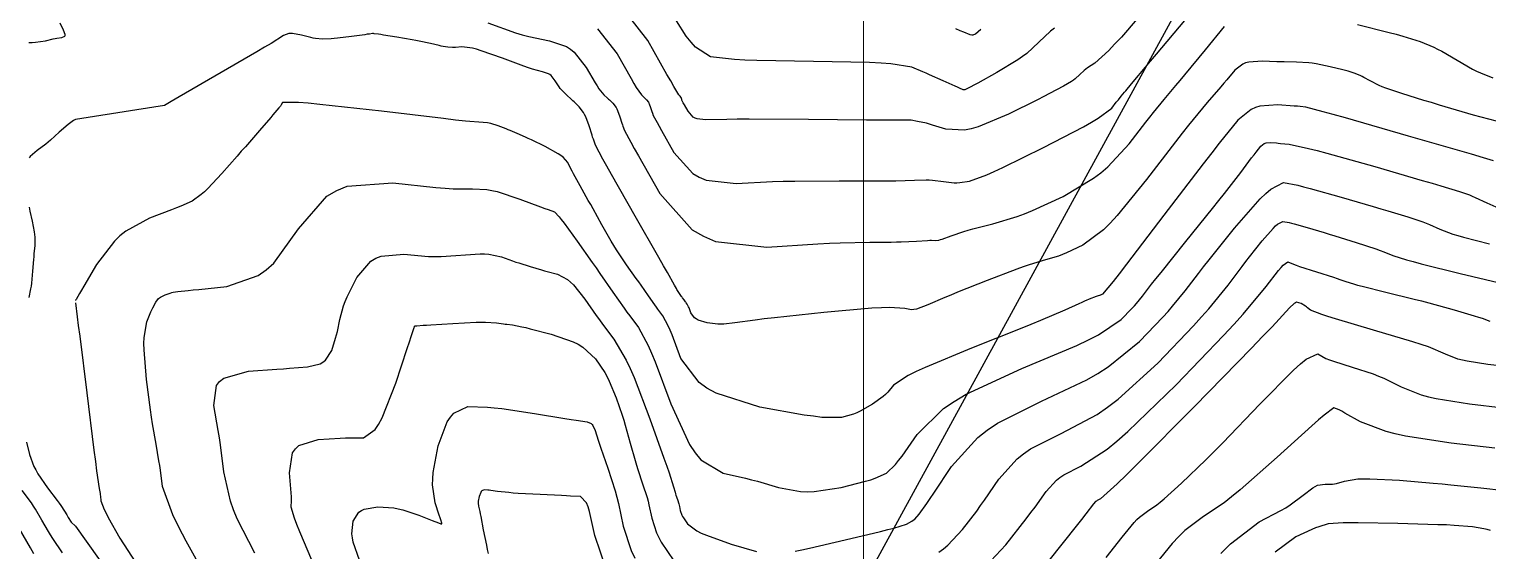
# Model space of a CAD drawing. Header units: metres. Extents: x 837475 to 838479, y 1189012 to 1191015.
# Drawn here: x 837995.5 to 838137.1, y 1189735.7 to 1189786.4 of the extents above; entities that cross this region are included whole.
import ezdxf

# ---------------------------------------------------------------- set-up
doc = ezdxf.new("R2010")
doc.units = ezdxf.units.M
doc.header["$LTSCALE"] = 0.3
doc.layers.add('COORD', color=7, linetype='Continuous', lineweight=20)
for name, color, linetype in [('CORREDORVIA', 70, 'Continuous'), ('COTAS 10', 1, 'Continuous'), ('COTAS INT', 252, 'Continuous')]:
    doc.layers.add(name, color=color, linetype=linetype)

msp = doc.modelspace()

# ---------------------------------------------------------------- linework, layer by layer
at = {"layer": 'COORD'}
msp.add_line((838076.51, 1189013.87), (838076.51, 1191013.87), dxfattribs=at)
at = {"layer": 'CORREDORVIA'}
msp.add_lwpolyline([(838157.03, 1190996.19), (838237.17, 1190821.34), (838237, 1190602.88), (838240.03, 1190437.2), (838223.54, 1190366.27), (838212.2, 1190288.92), (838221.4, 1189997.88), (837954.54, 1189509.17), (837751.16, 1189231.38), (837593.19, 1189234.4), (837744.49, 1189686.61), (837750.28, 1189933.97), (837723.62, 1190051.52), (837726.09, 1190134.48), (837885.38, 1190229.43), (837983.18, 1190344.12), (837817.55, 1190502.19), (837798.03, 1190660.17), (837963.57, 1190795.98), (837910.68, 1191000.96)], close=True, dxfattribs=at)
at = {"layer": 'COTAS 10'}
for points in [[(838104.6, 1189789.17), (838101.55, 1189785.63), (838100.89, 1189784.92), (838100.33, 1189784.32), (838098.98, 1189783.1), (838098.26, 1189782.64), (838098.09, 1189782.51), (838097.94, 1189782.39), (838097.51, 1189781.98), (838097.05, 1189781.56), (838096.89, 1189781.44), (838096.71, 1189781.32), (838095.93, 1189780.85), (838094.57, 1189780.13), (838094.02, 1189779.86), (838093.41, 1189779.54), (838090.58, 1189778.14), (838087.64, 1189776.92), (838086.95, 1189776.73), (838086.32, 1189776.6), (838084.52, 1189776.67), (838083.22, 1189777.08), (838082.91, 1189777.17), (838082.62, 1189777.25), (838081.77, 1189777.44), (838081.13, 1189777.54), (838080.98, 1189777.56), (838080.84, 1189777.57), (838080.43, 1189777.57), (838078.8, 1189777.56), (838077.9, 1189777.56), (838076.8, 1189777.57), (838071.16, 1189777.61), (838065.42, 1189777.64), (838064.25, 1189777.64), (838063.25, 1189777.63), (838061.16, 1189777.59), (838060.35, 1189777.68), (838060.16, 1189777.76), (838059.98, 1189777.86), (838059.47, 1189778.44), (838059.13, 1189779.03), (838059.06, 1189779.15), (838059.01, 1189779.25), (838058.91, 1189779.44), (838058.88, 1189779.5), (838058.87, 1189779.53), (838058.87, 1189779.55), (838058.83, 1189779.66), (838058.8, 1189779.76), (838058.78, 1189779.78), (838058.77, 1189779.8), (838058.72, 1189779.87), (838058.67, 1189779.92), (838058.65, 1189779.94), (838058.64, 1189779.95), (838058.58, 1189780), (838058.08, 1189780.84), (838057.79, 1189781.36), (838057.43, 1189781.99), (838055.58, 1189785.3), (838052.92, 1189788.7)], [(838014.33, 1189730.21), (838010.73, 1189736.68), (838010.03, 1189738.05), (838009.45, 1189739.24), (838008.44, 1189742), (838008.24, 1189743.58), (838008.17, 1189744.02), (838008.1, 1189744.47), (838007.82, 1189746.09), (838007.48, 1189748.06), (838007.39, 1189748.72), (838007.29, 1189749.42), (838006.89, 1189752.39), (838006.65, 1189755.25), (838006.64, 1189755.88), (838006.65, 1189756.46), (838006.92, 1189757.98), (838007.32, 1189758.94), (838007.42, 1189759.15), (838007.51, 1189759.35), (838007.78, 1189759.87), (838008.06, 1189760.23), (838008.16, 1189760.31), (838008.26, 1189760.38), (838008.71, 1189760.61), (838009.2, 1189760.77), (838009.34, 1189760.81), (838009.47, 1189760.84), (838009.94, 1189760.92), (838010.95, 1189761.02), (838011.42, 1189761.07), (838011.97, 1189761.13), (838014.68, 1189761.4), (838017.73, 1189762.46), (838018.5, 1189763.01), (838019.24, 1189763.68), (838021.66, 1189767.02), (838024.41, 1189770.19), (838025.36, 1189770.74), (838026.39, 1189771.15), (838030.8, 1189771.47), (838034.99, 1189771.02), (838035.89, 1189770.95), (838036.67, 1189770.9), (838038.55, 1189770.9), (838039.95, 1189770.83), (838040.42, 1189770.74), (838040.94, 1189770.62), (838043.14, 1189769.9), (838045.16, 1189769.14), (838045.56, 1189768.99), (838045.89, 1189768.87), (838046.51, 1189768.65), (838046.95, 1189768.18), (838047.17, 1189767.91), (838047.43, 1189767.57), (838048.7, 1189765.82), (838050.16, 1189763.75), (838050.54, 1189763.21), (838050.91, 1189762.68), (838052.17, 1189760.87), (838053.27, 1189759.3), (838053.54, 1189758.92), (838053.81, 1189758.55), (838054.65, 1189757.42), (838055.59, 1189755.69), (838055.92, 1189754.94), (838056.28, 1189754.08), (838057.81, 1189750.01), (838059.63, 1189746.05), (838060.17, 1189745.25), (838060.72, 1189744.59), (838062.87, 1189743.28), (838065.06, 1189742.79), (838065.65, 1189742.64), (838066.23, 1189742.49), (838068.26, 1189741.88), (838070.4, 1189741.49), (838071.04, 1189741.47), (838071.71, 1189741.49), (838074.33, 1189741.88), (838076.7, 1189742.49), (838077.21, 1189742.64), (838077.66, 1189742.79), (838078.74, 1189743.27), (838079.61, 1189744.12), (838079.92, 1189744.5), (838080.25, 1189744.94), (838081.71, 1189747.05), (838084.27, 1189749.55), (838085.3, 1189750.25), (838086.48, 1189750.94), (838091.9, 1189753.44), (838097.24, 1189755.69), (838098.36, 1189756.22), (838099.32, 1189756.72), (838101.53, 1189758.19), (838102.57, 1189759.28), (838102.81, 1189759.53), (838103.02, 1189759.77), (838103.59, 1189760.46), (838104.49, 1189761.62), (838104.91, 1189762.15), (838105.41, 1189762.77), (838107.82, 1189765.77), (838110.4, 1189768.99), (838111, 1189769.75), (838111.56, 1189770.45), (838113.14, 1189772.49), (838114.2, 1189773.89), (838114.43, 1189774.19), (838114.63, 1189774.44), (838115.1, 1189775.03), (838115.42, 1189775.28), (838115.52, 1189775.33), (838115.62, 1189775.36), (838116.05, 1189775.39), (838116.6, 1189775.34), (838116.79, 1189775.32), (838117, 1189775.3), (838117.86, 1189775.22), (838119.71, 1189774.82), (838120.55, 1189774.61), (838121.51, 1189774.35), (838126.15, 1189773.05), (838130.77, 1189771.71), (838131.74, 1189771.43), (838132.56, 1189771.18), (838134.38, 1189770.64), (838135.35, 1189770.29), (838135.63, 1189770.18), (838135.92, 1189770.05), (838137.03, 1189769.53), (838138.21, 1189769.01)], [(838100.09, 1189735.08), (838101.63, 1189737.06), (838102.78, 1189738.48), (838103.05, 1189738.77), (838103.31, 1189739.02), (838104.08, 1189739.6), (838104.98, 1189740.21), (838105.32, 1189740.48), (838105.7, 1189740.79), (838107.4, 1189742.3), (838109.76, 1189744.58), (838110.56, 1189745.38), (838111.41, 1189746.24), (838115, 1189749.98), (838118.28, 1189753.29), (838118.95, 1189753.89), (838119.51, 1189754.35), (838120.64, 1189754.86), (838121.42, 1189754.43), (838121.75, 1189754.29), (838122.14, 1189754.15), (838123.96, 1189753.58), (838126.01, 1189752.91), (838126.53, 1189752.71), (838127.04, 1189752.5), (838128.71, 1189751.67), (838130.67, 1189750.88), (838131.36, 1189750.69), (838132.11, 1189750.52), (838135.34, 1189750.01), (838138.63, 1189749.64)]]:
    msp.add_lwpolyline(points, dxfattribs=at)
at = {"layer": 'COTAS INT'}
for points in [[(838095.07, 1189786.5), (838094.68, 1189786.19), (838093.55, 1189785.12), (838092.38, 1189784.04), (838091.96, 1189783.73), (838091.49, 1189783.41), (838089.46, 1189782.19), (838087.6, 1189781.16), (838087.24, 1189780.96), (838086.94, 1189780.8), (838086.42, 1189780.52), (838086.34, 1189780.5), (838086.31, 1189780.49), (838086.29, 1189780.49), (838086.19, 1189780.51), (838085.83, 1189780.67), (838085.64, 1189780.75), (838085.41, 1189780.85), (838084.26, 1189781.38), (838082.93, 1189781.97), (838082.59, 1189782.12), (838082.27, 1189782.26), (838081.22, 1189782.7), (838079.17, 1189783.02), (838078.22, 1189783.08), (838077.1, 1189783.14), (838071.65, 1189783.25), (838066.14, 1189783.34), (838064.98, 1189783.39), (838063.97, 1189783.44), (838061.65, 1189783.69), (838060.21, 1189784.64), (838059.77, 1189785.13), (838059.29, 1189785.72), (838057.41, 1189788.7)], [(837995.45, 1189785.11), (837995.8, 1189785.11), (837996.12, 1189785.12), (837997.09, 1189785.27), (837997.83, 1189785.45), (837998.01, 1189785.49), (837998.17, 1189785.52), (837998.67, 1189785.58), (837998.95, 1189785.71), (837998.98, 1189785.77), (837998.98, 1189785.86), (837998.84, 1189786.3), (837998.5, 1189786.97)], [(838040.02, 1189787), (838042.71, 1189786.05), (838043.38, 1189785.85), (838044.01, 1189785.67), (838046.02, 1189785.25), (838047.66, 1189784.71), (838048.05, 1189784.45), (838048.43, 1189784.15), (838049.58, 1189782.68), (838050.44, 1189781.19), (838050.64, 1189780.88), (838050.82, 1189780.61), (838051.3, 1189780.01), (838051.65, 1189779.7), (838051.74, 1189779.61), (838051.84, 1189779.52), (838052.17, 1189779.2), (838052.48, 1189778.8), (838052.55, 1189778.66), (838052.62, 1189778.51), (838052.86, 1189777.89), (838053.05, 1189777.26), (838053.1, 1189777.11), (838053.15, 1189776.97), (838053.3, 1189776.56), (838053.91, 1189775.41), (838054.25, 1189774.81), (838054.66, 1189774.08), (838056.74, 1189770.43), (838059.89, 1189766.91), (838060.97, 1189766.28), (838062.14, 1189765.79), (838067.13, 1189765.23), (838072.07, 1189765.54), (838073.2, 1189765.6), (838074.24, 1189765.65), (838077.13, 1189765.71), (838079.19, 1189765.72), (838079.7, 1189765.73), (838080.17, 1189765.74), (838081.66, 1189765.81), (838082.73, 1189765.88), (838082.95, 1189765.89), (838083.13, 1189765.89), (838083.51, 1189765.87), (838083.83, 1189765.91), (838083.98, 1189765.96), (838084.15, 1189766.01), (838085.01, 1189766.33), (838086.26, 1189766.75), (838086.68, 1189766.87), (838087.14, 1189767), (838089.07, 1189767.48), (838091.43, 1189768.19), (838092.16, 1189768.46), (838092.92, 1189768.77), (838095.91, 1189770.15), (838098.84, 1189771.91), (838099.56, 1189772.45), (838100.23, 1189773.01), (838102.31, 1189775.25), (838103.93, 1189777.37), (838104.32, 1189777.86), (838104.67, 1189778.31), (838105.72, 1189779.57), (838106.85, 1189780.91), (838107.26, 1189781.41), (838107.72, 1189781.96), (838109.72, 1189784.4), (838111.56, 1189786.64)], [(838050.67, 1189786.43), (838052.58, 1189783.99), (838053.94, 1189781.59), (838054.22, 1189781.12), (838054.45, 1189780.73), (838054.94, 1189780.01), (838055.14, 1189779.82), (838055.2, 1189779.77), (838055.25, 1189779.72), (838055.45, 1189779.53), (838055.62, 1189779.3), (838055.67, 1189779.22), (838055.71, 1189779.14), (838055.84, 1189778.77), (838055.96, 1189778.4), (838056.02, 1189778.24), (838056.1, 1189778), (838056.46, 1189777.33), (838056.66, 1189776.98), (838056.89, 1189776.56), (838058.1, 1189774.43), (838059.93, 1189772.39), (838060.56, 1189772.02), (838061.24, 1189771.73), (838064.15, 1189771.41), (838067.66, 1189771.59), (838068.72, 1189771.62), (838069.83, 1189771.64), (838074.15, 1189771.66), (838078.06, 1189771.65), (838078.9, 1189771.65), (838079.65, 1189771.66), (838081.47, 1189771.72), (838082.59, 1189771.75), (838082.9, 1189771.75), (838083.2, 1189771.73), (838084.27, 1189771.59), (838085.3, 1189771.48), (838085.58, 1189771.48), (838085.85, 1189771.49), (838086.81, 1189771.62), (838088.48, 1189772.26), (838089.21, 1189772.58), (838090.04, 1189772.97), (838094, 1189774.9), (838097.88, 1189776.91), (838098.66, 1189777.35), (838099.31, 1189777.74), (838100.62, 1189778.72), (838101.06, 1189779.29), (838101.17, 1189779.42), (838101.26, 1189779.54), (838101.54, 1189779.89), (838101.86, 1189780.26), (838101.98, 1189780.4), (838102.11, 1189780.56), (838102.7, 1189781.27), (838103.88, 1189782.69), (838104.38, 1189783.29), (838104.96, 1189783.98), (838107.72, 1189787.23)], [(838138.73, 1189777.28), (838135.75, 1189778.05), (838132.43, 1189779.02), (838131.65, 1189779.26), (838130.92, 1189779.47), (838128.78, 1189780.14), (838127.23, 1189780.67), (838126.88, 1189780.8), (838126.57, 1189780.93), (838125.71, 1189781.36), (838125.1, 1189781.71), (838124.94, 1189781.79), (838124.79, 1189781.87), (838124.26, 1189782.09), (838123.58, 1189782.3), (838123.32, 1189782.37), (838123.04, 1189782.45), (838121.81, 1189782.75), (838120.45, 1189783.02), (838120.09, 1189783.08), (838119.74, 1189783.12), (838118.56, 1189783.19), (838117.36, 1189783.21), (838117, 1189783.22), (838116.64, 1189783.23), (838115.23, 1189783.28), (838113.93, 1189783.19), (838113.62, 1189783.11), (838113.35, 1189783), (838112.57, 1189782.41), (838111.78, 1189781.47), (838111.5, 1189781.14), (838111.2, 1189780.78), (838109.89, 1189779.26), (838108.08, 1189777.08), (838107.47, 1189776.3), (838106.81, 1189775.46), (838104, 1189771.79), (838101.15, 1189768.29), (838100.46, 1189767.55), (838099.81, 1189766.9), (838097.82, 1189765.41), (838096.23, 1189764.67), (838095.82, 1189764.51), (838095.44, 1189764.36), (838094.18, 1189763.98), (838092.61, 1189763.52), (838092.03, 1189763.32), (838091.39, 1189763.09), (838088.53, 1189762), (838085.65, 1189760.85), (838085, 1189760.58), (838084.4, 1189760.34), (838082.76, 1189759.63), (838081.66, 1189759.22), (838081.41, 1189759.17), (838081.18, 1189759.14), (838080.54, 1189759.26), (838079.04, 1189759.37), (838078.26, 1189759.34), (838077.32, 1189759.29), (838072.65, 1189758.88), (838067.86, 1189758.37), (838066.86, 1189758.25), (838065.99, 1189758.15), (838064.02, 1189757.87), (838062.96, 1189757.74), (838062.67, 1189757.74), (838062.38, 1189757.75), (838061.33, 1189757.88), (838060.45, 1189758.15), (838060.27, 1189758.25), (838060.11, 1189758.36), (838059.75, 1189758.85), (838059.57, 1189759.32), (838059.53, 1189759.42), (838059.49, 1189759.5), (838059.38, 1189759.7), (838059.29, 1189759.83), (838059.26, 1189759.88), (838059.23, 1189759.92), (838059.1, 1189760.1), (838058.95, 1189760.32), (838058.9, 1189760.38), (838058.85, 1189760.45), (838058.66, 1189760.73), (838058.46, 1189761.02), (838058.4, 1189761.11), (838058.35, 1189761.2), (838058.16, 1189761.52), (838057.47, 1189762.75), (838057.09, 1189763.41), (838056.64, 1189764.21), (838054.34, 1189768.23), (838052.04, 1189772.27), (838051.59, 1189773.09), (838051.21, 1189773.77), (838050.5, 1189775.12), (838050.28, 1189775.7), (838050.21, 1189775.9), (838050.15, 1189776.11), (838049.87, 1189777), (838049.54, 1189777.89), (838049.43, 1189778.1), (838049.33, 1189778.3), (838048.89, 1189778.86), (838048.42, 1189779.32), (838048.29, 1189779.44), (838048.15, 1189779.57), (838047.66, 1189780.02), (838047.18, 1189780.5), (838047.06, 1189780.64), (838046.95, 1189780.79), (838046.57, 1189781.37), (838046.18, 1189781.88), (838046.05, 1189781.98), (838045.91, 1189782.07), (838045.35, 1189782.25), (838044.38, 1189782.51), (838043.99, 1189782.64), (838043.54, 1189782.79), (838041.47, 1189783.56), (838039.39, 1189784.3), (838038.93, 1189784.44), (838038.53, 1189784.54), (838037.5, 1189784.67), (838036.88, 1189784.62), (838036.73, 1189784.62), (838036.59, 1189784.62), (838036.16, 1189784.63), (838035.68, 1189784.71), (838035.5, 1189784.75), (838035.31, 1189784.79), (838034.47, 1189784.99), (838033.38, 1189785.24), (838033.04, 1189785.3), (838032.67, 1189785.37), (838031.2, 1189785.62), (838029.89, 1189785.82), (838029.63, 1189785.86), (838029.41, 1189785.9), (838029.01, 1189785.95), (838028.93, 1189785.96), (838028.91, 1189785.96), (838028.89, 1189785.96), (838028.85, 1189785.96), (838028.53, 1189785.91), (838028.33, 1189785.89), (838028.09, 1189785.85), (838026.81, 1189785.68), (838025.42, 1189785.51), (838025.1, 1189785.48), (838024.81, 1189785.46), (838023.99, 1189785.43), (838023.3, 1189785.5), (838023.08, 1189785.53), (838022.85, 1189785.58), (838021.94, 1189785.81), (838021.08, 1189785.97), (838020.88, 1189785.98), (838020.7, 1189785.96), (838020.19, 1189785.77), (838018.98, 1189785.01), (838018.36, 1189784.64), (838017.61, 1189784.2), (838010.06, 1189779.82), (838009.28, 1189779.36), (838008.63, 1189778.97), (838005.96, 1189778.57), (838000, 1189777.62), (837999.8, 1189777.52), (837999.53, 1189777.34), (837999.27, 1189777.15), (837998.4, 1189776.39), (837997.57, 1189775.61), (837997.34, 1189775.41), (837997.11, 1189775.22), (837996.26, 1189774.6), (837995.6, 1189774.04), (837995.48, 1189773.89)], [(838085.44, 1189786.44), (838085.86, 1189786.27), (838086.21, 1189786.13), (838086.85, 1189785.86), (838087.04, 1189785.83), (838087.1, 1189785.84), (838087.16, 1189785.85), (838087.4, 1189785.95), (838087.9, 1189786.4)], [(838124.49, 1189786.83), (838127.56, 1189786.07), (838128.25, 1189785.89), (838128.87, 1189785.72), (838130.56, 1189785.2), (838131.88, 1189784.64), (838132.26, 1189784.45), (838132.66, 1189784.25), (838134.17, 1189783.37), (838135.66, 1189782.51), (838136.04, 1189782.32), (838136.41, 1189782.14), (838137.62, 1189781.66)], [(838137.7, 1189773.61), (838136.73, 1189773.9), (838135.54, 1189774.24), (838129.42, 1189776.01), (838123.3, 1189777.77), (838122.11, 1189778.11), (838121.14, 1189778.38), (838119.47, 1189778.83), (838118.91, 1189778.88), (838118.64, 1189778.9), (838118.32, 1189778.93), (838116.75, 1189779.06), (838115, 1189778.93), (838114.57, 1189778.78), (838114.15, 1189778.6), (838112.85, 1189777.55), (838111.04, 1189775.32), (838110.32, 1189774.39), (838109.49, 1189773.32), (838105.68, 1189768.32), (838102.06, 1189763.56), (838101.35, 1189762.65), (838100.77, 1189761.9), (838099.73, 1189760.66), (838099.54, 1189760.57), (838099.49, 1189760.55), (838099.44, 1189760.54), (838099.29, 1189760.49), (838099.09, 1189760.43), (838099.02, 1189760.41), (838098.94, 1189760.38), (838098.59, 1189760.25), (838097.96, 1189759.98), (838097.7, 1189759.86), (838097.41, 1189759.73), (838096.05, 1189759.12), (838093.69, 1189758.11), (838092.77, 1189757.73), (838091.73, 1189757.31), (838087, 1189755.43), (838082.5, 1189753.55), (838081.61, 1189753.14), (838080.86, 1189752.77), (838079.44, 1189751.81), (838078.86, 1189751.13), (838078.64, 1189750.93), (838078.41, 1189750.73), (838077.37, 1189749.97), (838076.2, 1189749.3), (838075.87, 1189749.15), (838075.55, 1189749.02), (838074.39, 1189748.69), (838072.47, 1189748.7), (838071.67, 1189748.8), (838070.75, 1189748.92), (838066.46, 1189749.7), (838062.2, 1189751.04), (838061.31, 1189751.53), (838060.54, 1189752.07), (838058.78, 1189754.43), (838057.93, 1189756.7), (838057.73, 1189757.18), (838057.54, 1189757.6), (838057.02, 1189758.56), (838056.55, 1189759.19), (838056.4, 1189759.4), (838056.25, 1189759.61), (838055.63, 1189760.49), (838054.91, 1189761.53), (838054.68, 1189761.85), (838054.44, 1189762.19), (838053.51, 1189763.51), (838052.53, 1189764.97), (838052.27, 1189765.39), (838052.01, 1189765.81), (838051.1, 1189767.39), (838050.25, 1189768.95), (838050.02, 1189769.37), (838049.79, 1189769.77), (838049, 1189771.17), (838048.35, 1189772.33), (838048.21, 1189772.6), (838048.09, 1189772.83), (838047.79, 1189773.46), (838047.34, 1189773.97), (838047.12, 1189774.13), (838046.87, 1189774.3), (838045.61, 1189774.99), (838044.27, 1189775.64), (838043.96, 1189775.78), (838043.68, 1189775.92), (838042.87, 1189776.27), (838042.21, 1189776.54), (838042.01, 1189776.62), (838041.81, 1189776.7), (838041.04, 1189777), (838040.32, 1189777.23), (838040.15, 1189777.27), (838040, 1189777.3), (838039.58, 1189777.33), (838037.86, 1189777.47), (838036.9, 1189777.57), (838035.72, 1189777.71), (838029.7, 1189778.42), (838023.73, 1189779.09), (838022.58, 1189779.2), (838021.64, 1189779.28), (838020.09, 1189779.26), (838019.96, 1189779.04), (838019.93, 1189778.99), (838019.89, 1189778.93), (838019.74, 1189778.74), (838019.36, 1189778.29), (838019.17, 1189778.07), (838018.95, 1189777.81), (838017.85, 1189776.55), (838016.49, 1189774.98), (838016.09, 1189774.53), (838015.7, 1189774.07), (838014.21, 1189772.38), (838012.83, 1189770.92), (838012.51, 1189770.61), (838012.2, 1189770.34), (838011.31, 1189769.7), (838010.22, 1189769.22), (838009.8, 1189769.05), (838009.33, 1189768.86), (838007.18, 1189768.04), (838004.88, 1189766.79), (838004.31, 1189766.32), (838003.77, 1189765.81), (838002.05, 1189763.54), (838000.81, 1189761.44), (838000.57, 1189761.04), (838000.38, 1189760.71), (838000.05, 1189760.15), (838000.01, 1189760.09), (838000.01, 1189760.08), (838000, 1189760.06), (838000, 1189760.06)], [(838069.88, 1189735.71), (838070.52, 1189735.85), (838071.26, 1189736.01), (838074.74, 1189736.81), (838078.16, 1189737.62), (838078.86, 1189737.8), (838079.45, 1189737.95), (838080.69, 1189738.32), (838081.21, 1189738.62), (838081.34, 1189738.72), (838081.48, 1189738.83), (838081.93, 1189739.31), (838082.67, 1189740.34), (838082.98, 1189740.81), (838083.35, 1189741.34), (838085.05, 1189743.92), (838087.61, 1189746.76), (838088.52, 1189747.47), (838089.51, 1189748.14), (838093.81, 1189750.28), (838098.21, 1189752.33), (838099.28, 1189752.95), (838100.28, 1189753.59), (838103.31, 1189756.08), (838105.57, 1189758.44), (838106.08, 1189758.99), (838106.53, 1189759.5), (838107.76, 1189761), (838109.04, 1189762.68), (838109.53, 1189763.3), (838110.08, 1189764), (838112.55, 1189767.08), (838115.02, 1189769.92), (838115.57, 1189770.45), (838116.05, 1189770.87), (838117.3, 1189771.5), (838118.68, 1189771.23), (838119.24, 1189771.09), (838119.89, 1189770.92), (838122.88, 1189770.09), (838126.01, 1189769.18), (838126.74, 1189768.96), (838127.42, 1189768.76), (838129.37, 1189768.16), (838130.81, 1189767.67), (838131.16, 1189767.54), (838131.48, 1189767.42), (838132.47, 1189766.98), (838133.73, 1189766.5), (838134.22, 1189766.35), (838134.77, 1189766.19), (838137.3, 1189765.54)], [(837995.49, 1189769.1), (837995.52, 1189768.92), (837995.56, 1189768.71), (837995.78, 1189767.75), (837995.99, 1189766.7), (837996.02, 1189766.44), (837996.05, 1189766.19), (837996.04, 1189765.39), (837995.96, 1189764.57), (837995.94, 1189764.3), (837995.92, 1189764.02), (837995.83, 1189762.88), (837995.73, 1189761.74), (837995.69, 1189761.45), (837995.64, 1189761.18), (837995.45, 1189760.33)], [(838083.84, 1189735.61), (838084.27, 1189735.93), (838084.69, 1189736.29), (838086.13, 1189737.81), (838087.5, 1189739.6), (838087.88, 1189740.13), (838088.26, 1189740.67), (838089.65, 1189742.71), (838091.43, 1189744.68), (838092.05, 1189745.17), (838092.74, 1189745.64), (838095.71, 1189747.12), (838099.19, 1189748.97), (838100.2, 1189749.68), (838101.23, 1189750.46), (838105.09, 1189753.97), (838108.56, 1189757.59), (838109.34, 1189758.45), (838110.04, 1189759.23), (838111.93, 1189761.54), (838113.27, 1189763.34), (838113.63, 1189763.82), (838113.99, 1189764.28), (838115.23, 1189765.85), (838116.28, 1189767.05), (838116.51, 1189767.28), (838116.71, 1189767.46), (838117.24, 1189767.72), (838117.83, 1189767.61), (838118.07, 1189767.55), (838118.34, 1189767.48), (838119.6, 1189767.13), (838121.24, 1189766.64), (838121.74, 1189766.49), (838122.27, 1189766.33), (838124.36, 1189765.67), (838126.27, 1189765.05), (838126.68, 1189764.91), (838127.04, 1189764.78), (838127.91, 1189764.43), (838129.24, 1189764), (838129.89, 1189763.82), (838130.66, 1189763.62), (838134.44, 1189762.68), (838138.15, 1189761.79)], [(838017.4, 1189735.5), (838015.7, 1189738.86), (838015.35, 1189739.73), (838015.05, 1189740.57), (838014.41, 1189743.41), (838014.07, 1189746.02), (838013.97, 1189746.72), (838013.86, 1189747.42), (838013.44, 1189749.84), (838013.69, 1189751.8), (838013.99, 1189752.19), (838014.41, 1189752.52), (838016.79, 1189753.17), (838019.54, 1189753.38), (838020.18, 1189753.42), (838020.78, 1189753.47), (838022.53, 1189753.59), (838023.75, 1189753.89), (838024.02, 1189754.05), (838024.26, 1189754.24), (838024.88, 1189755.2), (838025.25, 1189756.38), (838025.34, 1189756.7), (838025.42, 1189757.02), (838025.65, 1189758.19), (838026.01, 1189759.52), (838026.17, 1189759.95), (838026.37, 1189760.41), (838027.3, 1189762.29), (838028.68, 1189763.88), (838029.15, 1189764.16), (838029.67, 1189764.36), (838031.89, 1189764.53), (838034.26, 1189764.33), (838034.88, 1189764.32), (838035.49, 1189764.32), (838039.29, 1189764.59), (838039.72, 1189764.58), (838040.12, 1189764.55), (838041.36, 1189764.27), (838042.43, 1189763.89), (838042.74, 1189763.78), (838043.04, 1189763.69), (838044.15, 1189763.34), (838045.24, 1189763.02), (838045.53, 1189762.94), (838045.81, 1189762.86), (838046.79, 1189762.6), (838047.77, 1189762.08), (838048.06, 1189761.84), (838048.35, 1189761.56), (838049.44, 1189760.19), (838050.56, 1189758.59), (838050.87, 1189758.17), (838051.18, 1189757.75), (838052.28, 1189756.28), (838053.48, 1189754.24), (838053.85, 1189753.45), (838054.24, 1189752.56), (838055.78, 1189748.56), (838057.13, 1189744.74), (838057.4, 1189743.96), (838057.63, 1189743.3), (838058.07, 1189741.95), (838058.21, 1189741.42), (838058.25, 1189741.28), (838058.3, 1189741.15), (838058.44, 1189740.71), (838058.58, 1189740.29), (838058.61, 1189740.18), (838058.64, 1189740.06), (838058.72, 1189739.65), (838058.87, 1189739.21), (838058.94, 1189739.07), (838059.02, 1189738.93), (838059.41, 1189738.36), (838060.34, 1189737.68), (838060.76, 1189737.47), (838061.26, 1189737.26), (838063.66, 1189736.39), (838066.12, 1189735.67)], [(838087.9, 1189733.74), (838090.32, 1189736.31), (838092.32, 1189738.86), (838092.77, 1189739.45), (838093.18, 1189739.99), (838094.25, 1189741.51), (838095.24, 1189742.6), (838095.58, 1189742.87), (838095.97, 1189743.13), (838097.62, 1189743.95), (838100.17, 1189745.61), (838101.12, 1189746.4), (838102.18, 1189747.33), (838106.87, 1189751.86), (838111.48, 1189756.65), (838112.48, 1189757.73), (838113.37, 1189758.71), (838115.6, 1189761.39), (838116.81, 1189762.97), (838117.06, 1189763.26), (838117.26, 1189763.49), (838117.7, 1189763.79), (838118.25, 1189763.57), (838118.52, 1189763.47), (838118.85, 1189763.36), (838120.5, 1189762.83), (838122.16, 1189762.3), (838122.49, 1189762.19), (838122.78, 1189762.09), (838123.35, 1189761.88), (838124.09, 1189761.65), (838124.47, 1189761.55), (838124.93, 1189761.43), (838127.24, 1189760.87), (838129.98, 1189760.19), (838130.7, 1189760), (838131.41, 1189759.82), (838133.85, 1189759.15), (838135.82, 1189758.57), (838136.22, 1189758.44), (838136.57, 1189758.33), (838137.33, 1189758.03)], [(838000, 1189759.83), (838000.16, 1189758.47), (838000.27, 1189757.62), (838000.4, 1189756.57), (838001.09, 1189751.08), (838001.79, 1189745.52), (838001.93, 1189744.42), (838002.05, 1189743.51), (838002.29, 1189741.79), (838002.38, 1189741.31), (838002.4, 1189741.18), (838002.42, 1189741.05), (838002.47, 1189740.59), (838002.79, 1189739.75), (838002.96, 1189739.39), (838003.18, 1189738.97), (838004.29, 1189736.98), (838006.21, 1189734.01)], [(838139.44, 1189753.57), (838137.12, 1189753.82), (838135.12, 1189754.14), (838134.66, 1189754.25), (838134.23, 1189754.36), (838133.02, 1189754.85), (838131.36, 1189755.54), (838130.66, 1189755.78), (838129.85, 1189756.04), (838126.02, 1189757.18), (838122.34, 1189758.26), (838121.61, 1189758.48), (838121.01, 1189758.68), (838119.92, 1189759.11), (838119.62, 1189759.35), (838119.53, 1189759.42), (838119.43, 1189759.49), (838119.02, 1189759.76), (838118.57, 1189759.87), (838118.45, 1189759.83), (838118.32, 1189759.77), (838117.87, 1189759.33), (838116.18, 1189757.48), (838115.27, 1189756.54), (838114.18, 1189755.41), (838108.65, 1189749.76), (838103.13, 1189744.2), (838102.04, 1189743.13), (838101.15, 1189742.25), (838099.52, 1189740.79), (838099.19, 1189740.63), (838099.12, 1189740.57), (838099.05, 1189740.52), (838098.85, 1189740.3), (838098.09, 1189739.32), (838097.67, 1189738.78), (838097.15, 1189738.12), (838094.52, 1189734.81)], [(838023.31, 1189734), (838021.78, 1189737.6), (838021.49, 1189738.31), (838021.27, 1189738.9), (838020.95, 1189739.97), (838020.97, 1189740.64), (838020.96, 1189740.97), (838020.94, 1189741.36), (838020.78, 1189743.32), (838021.08, 1189745.27), (838021.35, 1189745.65), (838021.69, 1189745.97), (838023.57, 1189746.56), (838025.7, 1189746.69), (838026.2, 1189746.71), (838026.65, 1189746.72), (838027.97, 1189746.72), (838029.09, 1189747.51), (838029.42, 1189748.02), (838029.77, 1189748.66), (838031.09, 1189752.01), (838032.21, 1189755.38), (838032.42, 1189756.03), (838032.6, 1189756.56), (838032.89, 1189757.43), (838032.91, 1189757.48), (838032.91, 1189757.49), (838032.91, 1189757.5), (838032.92, 1189757.52), (838032.92, 1189757.53), (838032.92, 1189757.53), (838032.92, 1189757.54), (838032.93, 1189757.56), (838032.95, 1189757.57), (838032.95, 1189757.58), (838032.96, 1189757.58), (838032.98, 1189757.58), (838033.02, 1189757.58), (838033.04, 1189757.58), (838033.05, 1189757.58), (838033.14, 1189757.59), (838033.74, 1189757.64), (838034.08, 1189757.66), (838034.5, 1189757.69), (838036.64, 1189757.82), (838038.89, 1189757.94), (838039.38, 1189757.95), (838039.81, 1189757.95), (838040.88, 1189757.89), (838041.54, 1189757.78), (838041.71, 1189757.76), (838041.88, 1189757.74), (838042.43, 1189757.67), (838043.33, 1189757.5), (838043.71, 1189757.41), (838044.14, 1189757.31), (838046.19, 1189756.79), (838048.31, 1189756.04), (838048.8, 1189755.79), (838049.25, 1189755.51), (838050.5, 1189754.38), (838051.4, 1189753.04), (838051.62, 1189752.63), (838051.83, 1189752.22), (838052.51, 1189750.61), (838053.08, 1189748.9), (838053.23, 1189748.42), (838053.38, 1189747.94), (838053.87, 1189746.19), (838054.33, 1189744.51), (838054.46, 1189744.07), (838054.59, 1189743.65), (838055.06, 1189742.24), (838055.49, 1189740.92), (838055.59, 1189740.56), (838055.68, 1189740.19), (838055.95, 1189738.9), (838056.41, 1189737.49), (838056.63, 1189737.05), (838056.88, 1189736.59), (838058.11, 1189734.78)], [(838027.57, 1189734.84), (838026.97, 1189736.57), (838026.89, 1189736.99), (838026.84, 1189737.39), (838026.95, 1189738.63), (838027.52, 1189739.5), (838027.77, 1189739.67), (838028.04, 1189739.8), (838029.36, 1189740.02), (838030.91, 1189739.9), (838031.34, 1189739.82), (838031.77, 1189739.73), (838033.34, 1189739.21), (838034.63, 1189738.7), (838034.88, 1189738.6), (838035.09, 1189738.51), (838035.47, 1189738.37), (838035.54, 1189738.36), (838035.55, 1189738.37), (838035.56, 1189738.37), (838035.57, 1189738.42), (838035.46, 1189738.76), (838035.4, 1189738.96), (838035.32, 1189739.19), (838034.92, 1189740.4), (838034.67, 1189742.15), (838034.68, 1189742.73), (838034.73, 1189743.35), (838035.22, 1189745.95), (838036.1, 1189748.27), (838036.4, 1189748.73), (838036.72, 1189749.1), (838038.08, 1189749.74), (838039.99, 1189749.69), (838040.66, 1189749.64), (838041.39, 1189749.55), (838044.55, 1189749.09), (838047.51, 1189748.6), (838048.11, 1189748.5), (838048.62, 1189748.42), (838049.68, 1189748.27), (838050.07, 1189748.11), (838050.16, 1189748.02), (838050.24, 1189747.92), (838050.46, 1189747.42), (838050.74, 1189746.49), (838050.87, 1189746.11), (838051.01, 1189745.7), (838051.68, 1189743.77), (838052.4, 1189741.55), (838052.57, 1189740.94), (838052.72, 1189740.33), (838053.17, 1189738.15), (838053.96, 1189735.76), (838054.32, 1189735.03)], [(838137.82, 1189745.72), (838133.57, 1189746.2), (838129.15, 1189746.87), (838128.15, 1189747.09), (838127.25, 1189747.32), (838124.77, 1189748.27), (838123.25, 1189749.12), (838122.95, 1189749.29), (838122.69, 1189749.42), (838122.18, 1189749.64), (838121.23, 1189748.92), (838120.69, 1189748.46), (838120.04, 1189747.88), (838116.69, 1189744.84), (838113.08, 1189741.65), (838112.26, 1189740.98), (838111.52, 1189740.4), (838109.51, 1189739.07), (838107.72, 1189737.73), (838107.13, 1189737.13), (838106.48, 1189736.44), (838103.8, 1189733.15)], [(837995.23, 1189746.29), (837995.52, 1189745.1), (837995.96, 1189743.94), (837996.14, 1189743.59), (837996.34, 1189743.23), (837997.28, 1189741.85), (837998.21, 1189740.62), (837998.4, 1189740.36), (837998.57, 1189740.13), (837998.93, 1189739.58), (837999.14, 1189739.22), (837999.21, 1189739.1), (837999.28, 1189738.99), (837999.58, 1189738.53), (838000, 1189738.12), (838006.68, 1189728.71)], [(837998.72, 1189735.53), (837997.8, 1189736.93), (837997.58, 1189737.28), (837997.38, 1189737.62), (837996.74, 1189738.72), (837996.12, 1189739.77), (837995.92, 1189740.08), (837995.71, 1189740.39), (837994.83, 1189741.59)], [(838051.51, 1189733.98), (838050.43, 1189737.22), (838049.91, 1189739.57), (838049.76, 1189740.02), (838049.61, 1189740.39), (838049.03, 1189741), (838048.05, 1189741.06), (838047.66, 1189741.08), (838047.2, 1189741.11), (838045.1, 1189741.21), (838042.97, 1189741.32), (838042.49, 1189741.35), (838042.07, 1189741.39), (838040.97, 1189741.51), (838040.31, 1189741.61), (838040.16, 1189741.63), (838040.03, 1189741.64), (838039.67, 1189741.66), (838039.44, 1189741.55), (838039.39, 1189741.49), (838039.34, 1189741.41), (838039.19, 1189741.01), (838039.1, 1189740.57), (838039.09, 1189740.46), (838039.09, 1189740.36), (838039.14, 1189740.07), (838039.26, 1189739.56), (838039.3, 1189739.34), (838039.36, 1189739.07), (838039.59, 1189737.79), (838039.89, 1189736.29), (838039.98, 1189735.88), (838040.07, 1189735.48)], [(838111.2, 1189735.49), (838112.14, 1189736.43), (838114.94, 1189738.54), (838117.03, 1189739.64), (838117.51, 1189739.93), (838117.95, 1189740.21), (838119.21, 1189741.16), (838120.13, 1189741.87), (838120.37, 1189742), (838120.59, 1189742.1), (838121.34, 1189742.21), (838122.04, 1189742.2), (838122.24, 1189742.23), (838122.45, 1189742.27), (838123.22, 1189742.51), (838124.52, 1189742.72), (838125.06, 1189742.74), (838125.68, 1189742.74), (838128.56, 1189742.59), (838131.84, 1189742.32), (838132.7, 1189742.24), (838133.55, 1189742.16), (838136.45, 1189741.85), (838138.74, 1189741.59)], [(837995.96, 1189735.45), (837995.61, 1189736.02), (837994.56, 1189737.86)], [(838137.39, 1189737.73), (838137.07, 1189737.8), (838136.76, 1189737.88), (838135.65, 1189738.07), (838133.86, 1189738.21), (838133.12, 1189738.25), (838132.29, 1189738.28), (838128.38, 1189738.4), (838124.56, 1189738.46), (838123.77, 1189738.46), (838123.09, 1189738.45), (838121.62, 1189738.36), (838120.71, 1189738.08), (838120.39, 1189737.96), (838120.03, 1189737.81), (838118.5, 1189737.11), (838116.48, 1189735.62)]]:
    msp.add_lwpolyline(points, dxfattribs=at)

doc.saveas('drawing.dxf')
